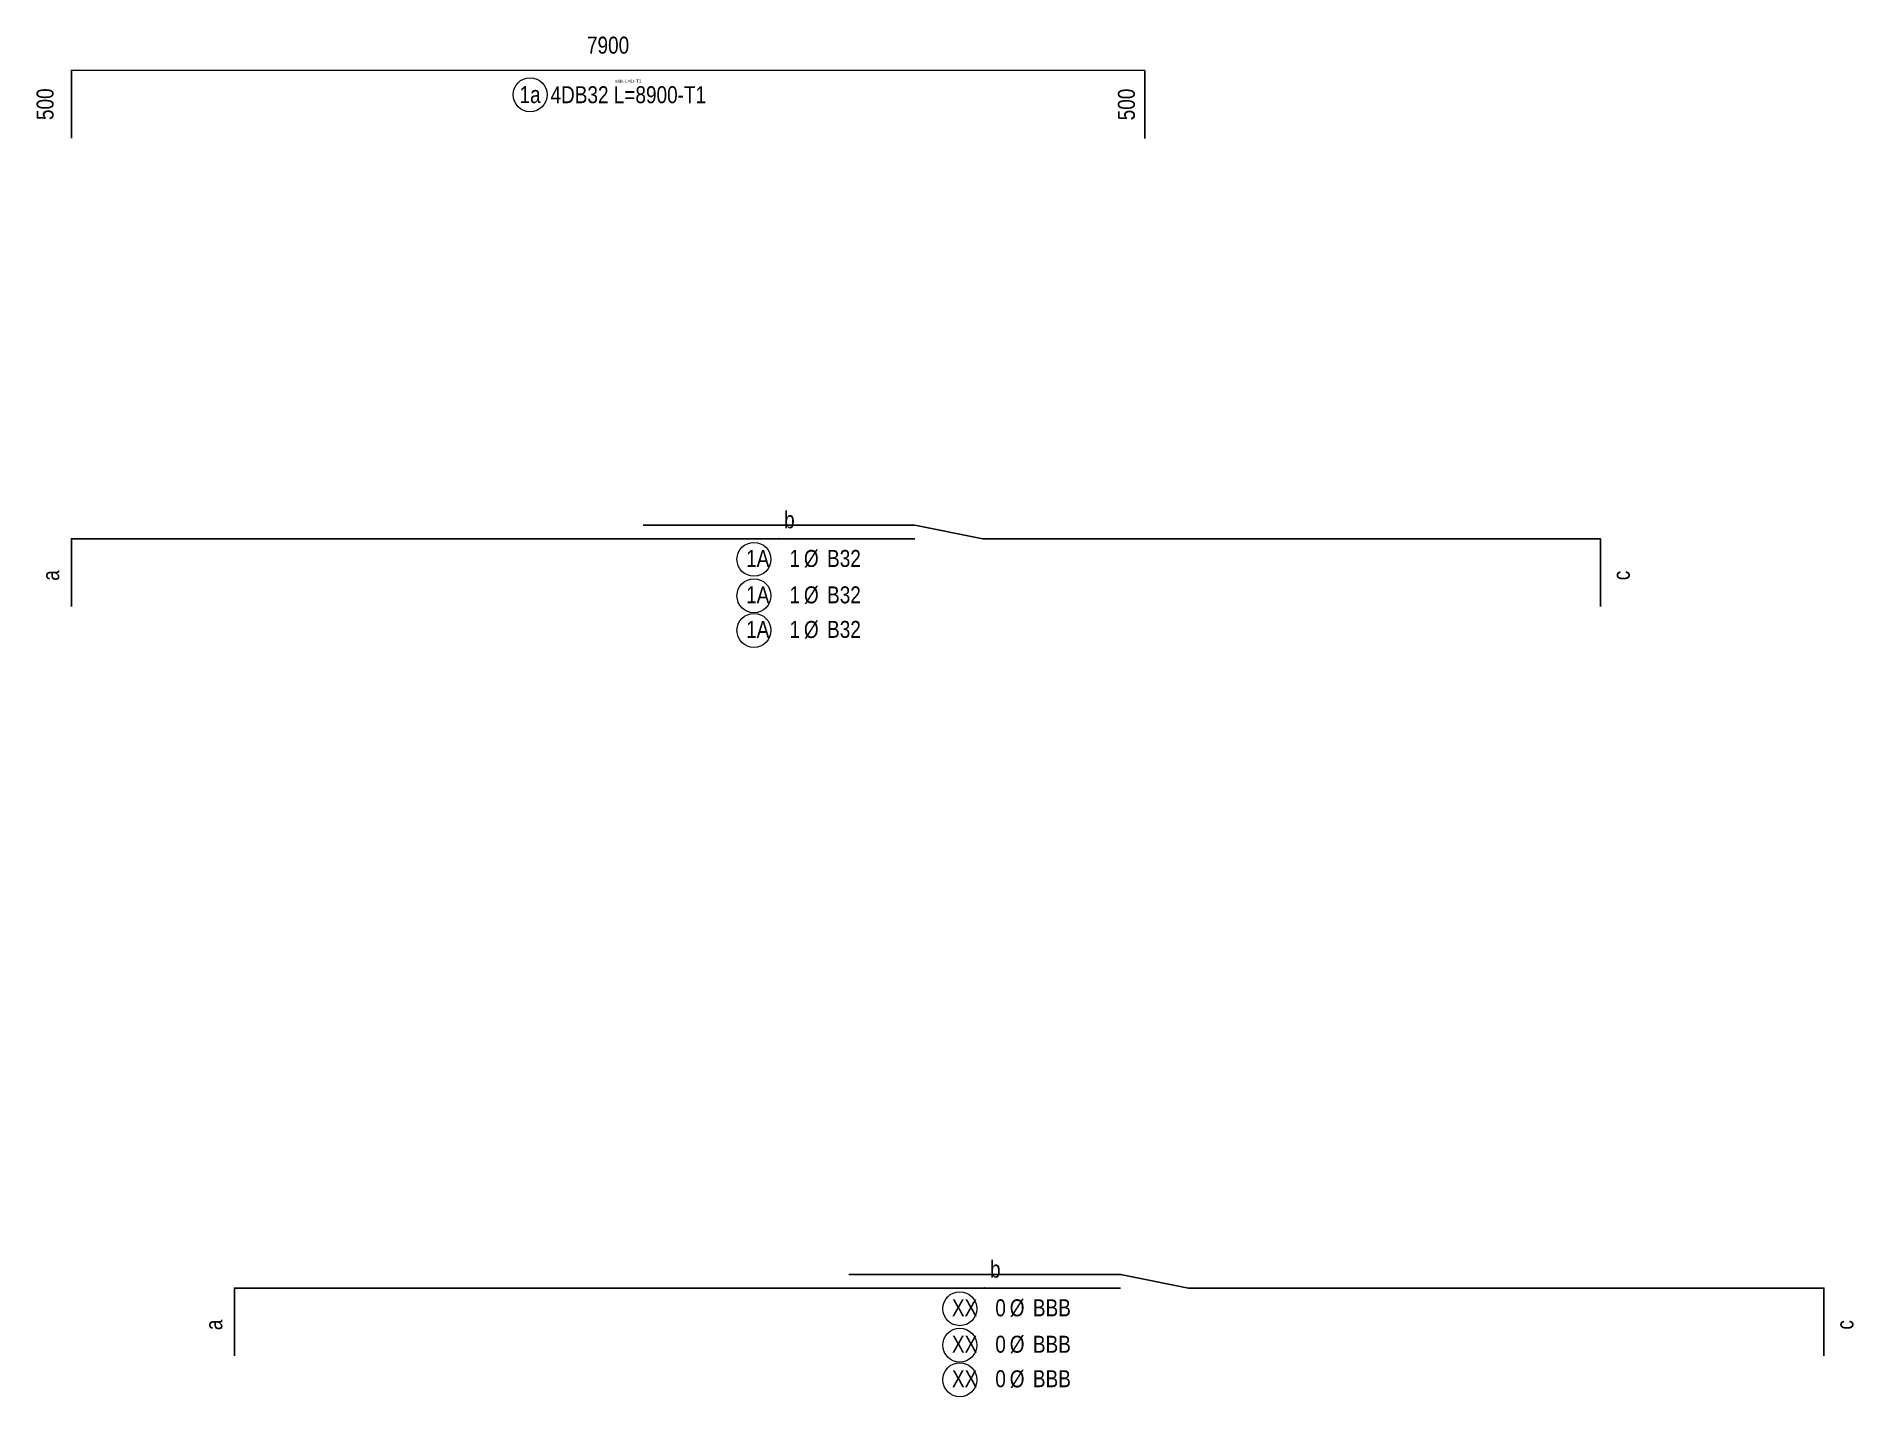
# Model space of a CAD drawing. Header units: millimetres. Extents: x -258 to 13118, y -6315 to 3698.
import ezdxf
from ezdxf.enums import TextEntityAlignment as Align

# ---------------------------------------------------------------- set-up
doc = ezdxf.new("R2010")
doc.units = ezdxf.units.MM
doc.header["$PDSIZE"] = 5
for name, color, linetype, lineweight in [('kata_dim', 8, 'Continuous', 5), ('kata_net manh', 8, 'Continuous', 5), ('kata_text', 7, 'Continuous', 30)]:
    doc.layers.add(name, color=color, linetype=linetype, lineweight=lineweight)
for name, color, linetype in [('RB', 1, 'Continuous'), ('RB_TAG', 3, 'Continuous'), ('thep doc', 1, 'Continuous')]:
    doc.layers.add(name, color=color, linetype=linetype)
doc.styles.add('kata_text', font='arial.ttf', dxfattribs={"width": 0.8})

# ---------------------------------------------------------------- blocks, each defined once
blk = doc.blocks.new('*U4')
blk.add_circle((-14.46, 0), 2.5)
at = {"layer": 'Defpoints', "color": 8, "style": 'kata_text', "width": 0.8}
blk.add_attdef('CONG_THUC', text='', height=0.5, dxfattribs=at).set_placement((0, 2), align=Align.MIDDLE_CENTER)
at = {"layer": 'kata_text', "color": 7, "style": 'kata_text', "width": 0.8}
blk.add_attdef('SH', text='', height=2.5, dxfattribs=at).set_placement((-14.46, 0), align=Align.MIDDLE)
at = {"layer": 'kata_text', "color": 3, "style": 'kata_text', "width": 0.8}
blk.add_attdef('CHU_THICH', text='', height=2.5, dxfattribs=at).set_placement((0, 0), align=Align.MIDDLE_CENTER)
blk = doc.blocks.new('*U170')
blk.add_point((5208, 0))
at = {"layer": 'kata_net manh'}
for centre in [(5024, -152), (5024, -420), (5024, -675)]:
    blk.add_circle(centre, 125, dxfattribs=at)
at = {"layer": 'RB'}
for points in [[(0, -500), (0, 0), (6208, 0)], [(4208, 100), (6208, 100), (6708, 0), (11254, 0), (11254, -500)]]:
    blk.add_lwpolyline(points, dxfattribs=at)
at = {"layer": 'kata_text', "color": 3, "char_height": 125, "width": 176.15, "attachment_point": 2, "style": 'kata_text'}
for insert in [(5446, -83), (5446, -351), (5446, -606)]:
    blk.add_mtext('%%C', dxfattribs=dict(at, insert=insert))
at = {"layer": 'RB_TAG', "style": 'kata_text', "width": 0.8}
blk.add_attdef('L1', text='', height=125, dxfattribs=at).set_placement((5285, 139), align=Align.MIDDLE_CENTER)
for tag, p in [('NEO_1', (-152, -271)), ('NEO_2', (11408, -271))]:
    blk.add_attdef(tag, text='', height=125, rotation=90, dxfattribs=at).set_placement(p, align=Align.MIDDLE_CENTER)
for tag, p in [('1_COUNT', (5363, -208)), ('2_COUNT', (5363, -476)), ('3_COUNT', (5363, -730))]:
    blk.add_attdef(tag, text='', height=125, dxfattribs=at).set_placement(p, align=Align.RIGHT)
at = {"layer": 'RB_TAG', "color": 0, "style": 'kata_text', "width": 0.8}
for tag, p in [('1_#', (4966, -208)), ('2_#', (4966, -476)), ('3_#', (4966, -730))]:
    blk.add_attdef(tag, p, '', height=125, dxfattribs=at)
at = {"layer": 'RB_TAG', "style": 'kata_text', "width": 0.8}
for tag, p in [('1_D', (5562, -208)), ('2_D', (5562, -476)), ('3_D', (5562, -730))]:
    blk.add_attdef(tag, p, '', height=125, dxfattribs=at)
blk = doc.blocks.new('*U172')
blk.add_point((5522, 0))
at = {"layer": 'kata_net manh'}
for centre in [(5339, -152), (5339, -420), (5339, -675)]:
    blk.add_circle(centre, 125, dxfattribs=at)
at = {"layer": 'RB'}
for points in [[(0, -500), (0, 0), (6522, 0)], [(4522, 100), (6522, 100), (7022, 0), (11700, 0), (11700, -500)]]:
    blk.add_lwpolyline(points, dxfattribs=at)
at = {"layer": 'kata_text', "color": 3, "char_height": 125, "width": 176.15, "attachment_point": 2, "style": 'kata_text'}
for insert in [(5761, -83), (5761, -351), (5761, -606)]:
    blk.add_mtext('%%C', dxfattribs=dict(at, insert=insert))
at = {"layer": 'RB_TAG', "style": 'kata_text', "width": 0.8}
blk.add_attdef('L1', text='', height=125, dxfattribs=at).set_placement((5600, 139), align=Align.MIDDLE_CENTER)
for tag, p in [('NEO_1', (-152, -271)), ('NEO_2', (11854, -271))]:
    blk.add_attdef(tag, text='', height=125, rotation=90, dxfattribs=at).set_placement(p, align=Align.MIDDLE_CENTER)
for tag, p in [('1_COUNT', (5678, -208)), ('2_COUNT', (5678, -476)), ('3_COUNT', (5678, -730))]:
    blk.add_attdef(tag, text='', height=125, dxfattribs=at).set_placement(p, align=Align.RIGHT)
at = {"layer": 'RB_TAG', "color": 0, "style": 'kata_text', "width": 0.8}
for tag, p in [('1_#', (5281, -208)), ('2_#', (5281, -476)), ('3_#', (5281, -730))]:
    blk.add_attdef(tag, p, '', height=125, dxfattribs=at)
at = {"layer": 'RB_TAG', "style": 'kata_text', "width": 0.8}
for tag, p in [('1_D', (5877, -208)), ('2_D', (5877, -476)), ('3_D', (5877, -730))]:
    blk.add_attdef(tag, p, '', height=125, dxfattribs=at)

msp = doc.modelspace()

# ---------------------------------------------------------------- linework, layer by layer
at = {"layer": 'thep doc'}
for p, q in [((0, 3448), (0, 2948)), ((7900, 3446), (7900, 2946))]:
    msp.add_line(p, q, dxfattribs=at)
msp.add_lwpolyline([(0, 3448), (7900, 3446)], dxfattribs=at)

# ---------------------------------------------------------------- block references
for name, p, values in [('*U170', (0, 0), {'NEO_1': 'a', 'NEO_2': 'c', 'L1': 'b', '1_COUNT': '1', '1_#': '1A', '1_D': 'B32', '2_COUNT': '1', '2_#': '1A', '2_D': 'B32', '3_COUNT': '1', '3_#': '1A', '3_D': 'B32'}), ('*U172', (1200, -5516), {'NEO_1': 'a', 'NEO_2': 'c', 'L1': 'b', '1_COUNT': '0', '1_#': 'XX', '1_D': 'BBB', '2_COUNT': '0', '2_#': 'XX', '2_D': 'BBB', '3_COUNT': '0', '3_#': 'XX', '3_D': 'BBB'})]:
    msp.add_blockref(name, p).add_auto_attribs(values)
at = {"layer": 'kata_net manh', "xscale": 50, "yscale": 50, "zscale": 50}
msp.add_blockref('*U4', (4099, 3268), dxfattribs=at).add_auto_attribs({'CHU_THICH': '4DB32 L=8900-T1', 'CONG_THUC': 'sldk L=Lt-T1', 'SH': '1a'})

# ---------------------------------------------------------------- texts
at = {"layer": 'kata_dim', "color": 3, "insert": (3950, 3632), "char_height": 125, "attachment_point": 5, "style": 'kata_text'}
msp.add_mtext('\\A1;7900', dxfattribs=at)
at = {"layer": 'kata_dim', "color": 3, "char_height": 125, "attachment_point": 5, "rotation": 90, "style": 'kata_text'}
for insert in [(-193, 3198), (7766, 3196)]:
    msp.add_mtext('\\A1;500', dxfattribs=dict(at, insert=insert))

doc.saveas('drawing.dxf')
